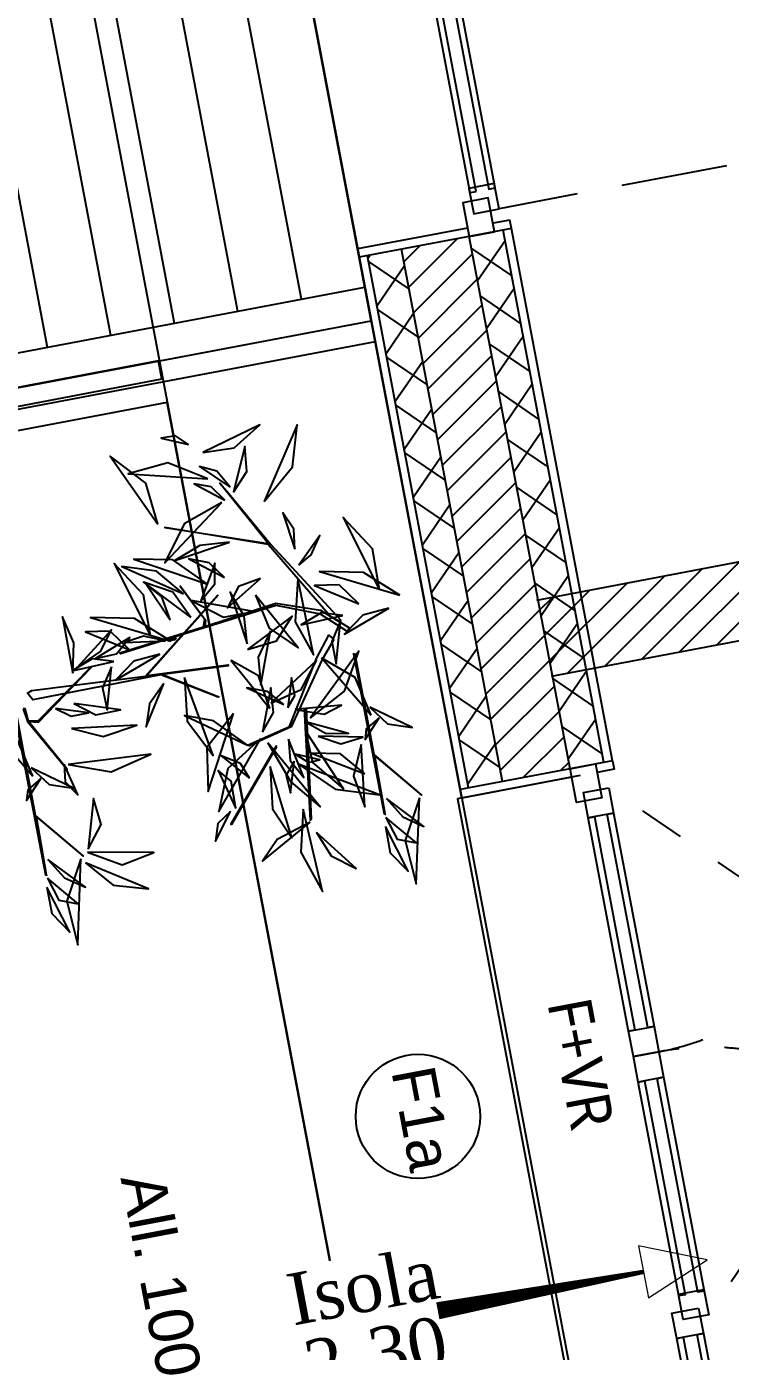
# Model space of a CAD drawing. Header units: centimetres. Extents: x 197412 to 267601, y -375791 to -305433.
# Drawn here: x 210920 to 212554, y -352221 to -349142 of the extents above; entities that cross this region are included whole.
import ezdxf

# ---------------------------------------------------------------- set-up
doc = ezdxf.new("R2010")
doc.units = ezdxf.units.CM
doc.linetypes.add('Style de ligne -1', pattern=[0.41664, 0.20828, -0.20836])
doc.linetypes.add('Style de ligne -2', pattern=[0.694425, 0.48607, -0.208355])
doc.layers.add('3-BAT C-Niveau 0', color=250, linetype='Continuous')
doc.layers.add('prlm-VMC', color=62, linetype='Continuous')
doc.styles.add('Helvetica', font='arial.ttf')
doc.styles.add('Lucida Grande', font='')
doc.styles.add('prlm-vmc', font='pala.ttf', dxfattribs={"height": 14})
doc.styles.get('Lucida Grande').set_extended_font_data('Lucida Grande')
pattern_1 = [(145.723595, (82441.66, 127994.64), (-45.054865, -66.106423), []), (235.723595, (82441.66, 127994.64), (-66.106423, 45.054865), [])]
pattern_2 = [(45, (82627.55, 127994.637), (-31.2347524, 39.0434405), [])]

# ---------------------------------------------------------------- blocks, each defined once
blk = doc.blocks.new('Groupe-233-1')
at = {"linetype": 'Continuous', "flags": 128}
for points in [[(12922.4, -47854.38), (12916.03, -47850.22), (12905.74, -47848.22), (12869.64, -47859.44), (12869.44, -47859.26), (12888.89, -47853.22), (12889.17, -47851.51), (12883.48, -47843.7), (12889.33, -47851.61), (12889.18, -47853.11), (12905.7, -47847.68), (12916.1, -47849.35), (12918.32, -47850.73), (12903.88, -47834.03), (12879.94, -47830.14), (12903.88, -47833.84), (12892.68, -47819.82), (12894.79, -47822.24), (12904.52, -47834.04), (12920.8, -47851.65), (12920.29, -47851.84), (12918.32, -47850.73), (12922.62, -47853.32)], [(12892.29, -47845.81), (12875.75, -47864.51), (12894.65, -47861.99), (12894.63, -47862.23), (12879.4, -47864.29), (12892.47, -47869.42), (12892.31, -47869.51), (12878.97, -47864.35), (12849.3, -47870.18), (12848.03, -47868.57), (12849.01, -47868.02), (12875.46, -47864.62), (12892.1, -47845.99)], [(12847.05, -47872.22), (12848.06, -47875.18), (12857.22, -47886.35), (12857.19, -47886.17), (12848.23, -47875.22), (12850.55, -47875.32), (12862.82, -47862.66), (12862.87, -47862.39), (12850.47, -47875.14), (12848.29, -47875.08), (12847.52, -47872.22)], [(12913.88, -47897.89), (12913.77, -47898.12), (12912.35, -47872.14), (12912.74, -47872.16)], [(12905.95, -47880.96), (12905.76, -47880.95), (12895.24, -47899.04), (12895.5, -47899.01)]]:
    blk.add_lwpolyline(points, close=True, dxfattribs=at)
for points in [[(12919.15, -47856.14), (12916.41, -47860.93), (12909.26, -47876.41), (12899.47, -47880.88), (12899.12, -47880.71), (12908.87, -47876.35), (12915.17, -47860.57), (12917.98, -47855.12), (12919.1, -47856.04)], [(12931.06, -47896.66), (12928.7, -47883.18), (12939.52, -47892.3), (12939.47, -47892.16), (12928.49, -47882.87), (12924.14, -47859.61), (12923.69, -47859.48), (12930.84, -47896.65), (12931.08, -47896.77), (12931.06, -47896.7)], [(12852.47, -47910.81), (12850.11, -47897.33), (12860.93, -47906.45), (12860.88, -47906.31), (12849.9, -47897.02), (12845.55, -47873.75), (12845.1, -47873.63), (12852.25, -47910.8), (12852.49, -47910.91), (12852.47, -47910.84)]]:
    blk.add_lwpolyline(points, dxfattribs=at)
at = {"linetype": 'Continuous'}
for points in [[(12888.77, -47812.68, -212.86), (12896.04, -47811.62, -209.91), (12902, -47806.21, -208.14), (12902, -47806.21, -208.14), (12888.77, -47812.68, -212.86)], [(12888.77, -47812.68, -212.86), (12896.04, -47811.62, -209.91), (12902, -47806.21, -208.14), (12902, -47806.21, -208.14), (12888.77, -47812.68, -212.86)], [(12903.02, -47824.04, -223.66), (12909.58, -47816.02, -222.36), (12910.65, -47806.27, -219.58), (12910.65, -47806.27, -219.58), (12903.02, -47824.04, -223.66)], [(12885.38, -47810.85, -211.21), (12882.42, -47808.79, -209.03), (12879.04, -47809.37, -206.71), (12879.04, -47809.37, -206.71), (12885.38, -47810.85, -211.21)], [(12885.38, -47810.85, -211.21), (12882.42, -47808.79, -209.03), (12879.04, -47809.37, -206.71), (12879.04, -47809.37, -206.71), (12885.38, -47810.85, -211.21)], [(12895.89, -47821.87, -232.48), (12898.95, -47817.07, -232.45), (12898.48, -47811.3, -231.83), (12898.48, -47811.3, -231.83), (12895.89, -47821.87, -232.48)], [(12878.26, -47829.3, -215.07), (12875.53, -47819.78, -213.8), (12867.26, -47813.54, -214.42), (12867.26, -47813.54, -214.42), (12878.26, -47829.3, -215.07)], [(12889.94, -47818.78, -228.35), (12880.64, -47815.11, -229.1), (12871.42, -47817.64, -232.12), (12871.42, -47817.64, -232.12), (12889.94, -47818.78, -228.35)], [(12895.07, -47820.77, -232.75), (12892.01, -47817.03, -233.5), (12887.96, -47815.93, -235.42), (12887.96, -47815.93, -235.42), (12895.07, -47820.77, -232.75)], [(12893.86, -47823.74, -229.3), (12890.67, -47820.65, -228.25), (12886.73, -47819.95, -226.49), (12886.73, -47819.95, -226.49), (12893.86, -47823.74, -229.3)], [(12893.14, -47824.28, -228.97), (12884.42, -47829.28, -227.8), (12879.9, -47838.29, -227.09), (12879.9, -47838.29, -227.09), (12893.14, -47824.28, -228.97)], [(12910.13, -47835.14, -172.05), (12909.91, -47830.5, -171.7), (12907.3, -47826.67, -172.02), (12907.3, -47826.67, -172.02), (12910.13, -47835.14, -172.05)], [(12910.13, -47835.14, -172.05), (12909.91, -47830.5, -171.7), (12907.3, -47826.67, -172.02), (12907.3, -47826.67, -172.02), (12910.13, -47835.14, -172.05)], [(12929.76, -47844.58, -194.97), (12928.14, -47835.08, -192.57), (12921.34, -47827.78, -191.31), (12921.34, -47827.78, -191.31), (12929.76, -47844.58, -194.97)], [(12894.93, -47833.55, -196.26), (12888.06, -47834.27, -195.05), (12882.21, -47837.75, -196.39), (12882.21, -47837.75, -196.39), (12894.93, -47833.55, -196.26)], [(12911.02, -47838.84, -171.59), (12913.92, -47836.45, -169.03), (12915.88, -47831.99, -167.96), (12915.88, -47831.99, -167.96), (12911.02, -47838.84, -171.59)], [(12876.58, -47855.29, -194.97), (12874.96, -47845.79, -192.57), (12868.16, -47838.49, -191.31), (12868.16, -47838.49, -191.31), (12876.58, -47855.29, -194.97)], [(12884.27, -47845.51, -201.48), (12878.01, -47840.22, -202.35), (12869.97, -47839.14, -201.76), (12869.97, -47839.14, -201.76), (12884.27, -47845.51, -201.48)], [(12889.84, -47843.25, -207.25), (12881.78, -47837.64, -205.29), (12872.71, -47837.47, -201.98), (12872.71, -47837.47, -201.98), (12889.84, -47843.25, -207.25)], [(12893.81, -47841.69, -195.33), (12890.2, -47838.3, -195.1), (12885.48, -47837.42, -194.26), (12885.48, -47837.42, -194.26), (12893.81, -47841.69, -195.33)], [(12888.25, -47847.11, -215.21), (12891.52, -47843.16, -213.09), (12891.52, -47838.43, -210.46), (12891.52, -47838.43, -210.46), (12888.25, -47847.11, -215.21)], [(12934.47, -47845.84, -206.43), (12926.07, -47840.56, -204.4), (12915.81, -47840.3, -204.36), (12915.81, -47840.3, -204.36), (12934.47, -47845.84, -206.43)], [(12934.47, -47845.84, -206.43), (12926.07, -47840.56, -204.4), (12915.81, -47840.3, -204.36), (12915.81, -47840.3, -204.36), (12934.47, -47845.84, -206.43)], [(12885.96, -47851.04, -207.16), (12881.78, -47845.11, -205.48), (12874.96, -47842.77, -203.83), (12874.96, -47842.77, -203.83), (12885.96, -47851.04, -207.16)], [(12885.96, -47851.04, -207.16), (12881.78, -47845.11, -205.48), (12874.96, -47842.77, -203.83), (12874.96, -47842.77, -203.83), (12885.96, -47851.04, -207.16)], [(12881.16, -47851.54, -210.84), (12879.21, -47846.2, -209.98), (12875.66, -47843.32, -207.2), (12875.66, -47843.32, -207.2), (12881.16, -47851.54, -210.84)], [(12902.1, -47841.93, -184.69), (12897.04, -47843.84, -183.17), (12894.48, -47848.76, -181.63), (12894.48, -47848.76, -181.63), (12902.1, -47841.93, -184.69)], [(12910.83, -47841.97, -176.08), (12910.16, -47852.05, -174.79), (12914.42, -47859.68, -170.69), (12914.42, -47859.68, -170.69), (12910.83, -47841.97, -176.08)], [(12924.93, -47847.83, -194.21), (12920.4, -47843.46, -192.81), (12914.64, -47843.61, -190.06), (12914.64, -47843.61, -190.06), (12924.93, -47847.83, -194.21)], [(12924.93, -47847.83, -194.21), (12920.4, -47843.46, -192.81), (12914.64, -47843.61, -190.06), (12914.64, -47843.61, -190.06), (12924.93, -47847.83, -194.21)], [(12899.05, -47857.13, -200.44), (12898.34, -47850.71, -199.26), (12895.1, -47845.1, -200.49), (12895.1, -47845.1, -200.49), (12899.05, -47857.13, -200.44)], [(12901, -47845.83, -205.3), (12904.15, -47853.47, -204.92), (12910.86, -47858.06, -203.9), (12910.86, -47858.06, -203.9), (12901, -47845.83, -205.3)], [(12886.02, -47847.08, -188.89), (12893.52, -47850.95, -185.79), (12900.48, -47849.64, -181.22), (12900.48, -47849.64, -181.22), (12886.02, -47847.08, -188.89)], [(12931.96, -47848.82, -199.98), (12925.93, -47850.49, -200.36), (12921.62, -47854.87, -199.46), (12921.62, -47854.87, -199.46), (12931.96, -47848.82, -199.98)], [(12858.53, -47863.93, -183.78), (12858.81, -47856.89, -183.14), (12856.16, -47850.84, -184.94), (12856.16, -47850.84, -184.94), (12858.53, -47863.93, -183.78)], [(12881.3, -47856.55, -206.43), (12872.89, -47851.27, -204.4), (12862.64, -47851.01, -204.36), (12862.64, -47851.01, -204.36), (12881.3, -47856.55, -206.43)], [(12881.3, -47856.55, -206.43), (12872.89, -47851.27, -204.4), (12862.64, -47851.01, -204.36), (12862.64, -47851.01, -204.36), (12881.3, -47856.55, -206.43)], [(12899.12, -47858.48, -200.73), (12905.82, -47856.46, -197.34), (12909.52, -47850.68, -193.77), (12909.52, -47850.68, -193.77), (12899.12, -47858.48, -200.73)], [(12899.12, -47858.48, -200.73), (12905.82, -47856.46, -197.34), (12909.52, -47850.68, -193.77), (12909.52, -47850.68, -193.77), (12899.12, -47858.48, -200.73)], [(12921.23, -47850.54, -183.73), (12916.23, -47849.9, -181.29), (12911.55, -47852.72, -179.52), (12911.55, -47852.72, -179.52), (12921.23, -47850.54, -183.73)], [(12920.74, -47851.79, -183.47), (12918.66, -47856.63, -183.7), (12919.67, -47861.75, -184.07), (12919.67, -47861.75, -184.07), (12920.74, -47851.79, -183.47)], [(12920.74, -47851.79, -183.47), (12918.66, -47856.63, -183.7), (12919.67, -47861.75, -184.07), (12919.67, -47861.75, -184.07), (12920.74, -47851.79, -183.47)], [(12859.54, -47862.66, -176.88), (12864.95, -47858.93, -176.9), (12867.51, -47853.88, -174.04), (12867.51, -47853.88, -174.04), (12859.54, -47862.66, -176.88)], [(12871.75, -47858.55, -194.21), (12867.22, -47854.17, -192.81), (12861.47, -47854.32, -190.06), (12861.47, -47854.32, -190.06), (12871.75, -47858.55, -194.21)], [(12871.75, -47858.55, -194.21), (12867.22, -47854.17, -192.81), (12861.47, -47854.32, -190.06), (12861.47, -47854.32, -190.06), (12871.75, -47858.55, -194.21)], [(12863.84, -47860.58, -161.32), (12868.66, -47859.49, -161.24), (12871.78, -47855.68, -160.95), (12871.78, -47855.68, -160.95), (12863.84, -47860.58, -161.32)], [(12880.09, -47856.43, -223.21), (12874.99, -47855.33, -222.61), (12870.56, -47856.86, -220.88), (12870.56, -47856.86, -220.88), (12880.09, -47856.43, -223.21)], [(12880.09, -47856.43, -223.21), (12874.99, -47855.33, -222.61), (12870.56, -47856.86, -220.88), (12870.56, -47856.86, -220.88), (12880.09, -47856.43, -223.21)], [(12882.54, -47856.04, -203.84), (12882.44, -47855.81, -203.87), (12880.76, -47856.26, -202.04), (12880.86, -47856.47, -202.02), (12882.54, -47856.04, -203.84)], [(12904.44, -47854.11, -185.42), (12901.58, -47860.21, -185.31), (12902.22, -47866.68, -184.01), (12902.22, -47866.68, -184.01), (12904.44, -47854.11, -185.42)], [(12913.66, -47874.45, -204.31), (12921.65, -47868.15, -204.16), (12925, -47858.82, -202.67), (12925, -47858.82, -202.67), (12913.66, -47874.45, -204.31)], [(12868.05, -47861.25, -183.73), (12863.05, -47860.61, -181.29), (12858.37, -47863.44, -179.52), (12858.37, -47863.44, -179.52), (12868.05, -47861.25, -183.73)], [(12878.79, -47859.53, -199.98), (12872.75, -47861.2, -200.36), (12868.44, -47865.58, -199.46), (12868.44, -47865.58, -199.46), (12878.79, -47859.53, -199.98)], [(12904.28, -47872.17, -210.57), (12901.7, -47864.6, -206.9), (12895.32, -47861, -202.54), (12895.32, -47861, -202.54), (12904.28, -47872.17, -210.57)], [(12904.53, -47870.94, -217.22), (12911.61, -47867.75, -219.34), (12915.14, -47861.04, -221.55), (12915.14, -47861.04, -221.55), (12904.53, -47870.94, -217.22)], [(12927.83, -47873.73, -178.9), (12924.12, -47864.96, -176.01), (12916.4, -47860.48, -172.29), (12916.4, -47860.48, -172.29), (12927.83, -47873.73, -178.9)], [(12927.83, -47873.73, -178.9), (12924.12, -47864.96, -176.01), (12916.4, -47860.48, -172.29), (12916.4, -47860.48, -172.29), (12927.83, -47873.73, -178.9)], [(12867.56, -47862.5, -183.47), (12865.48, -47867.34, -183.7), (12866.5, -47872.46, -184.07), (12866.5, -47872.46, -184.07), (12867.56, -47862.5, -183.47)], [(12867.56, -47862.5, -183.47), (12865.48, -47867.34, -183.7), (12866.5, -47872.46, -184.07), (12866.5, -47872.46, -184.07), (12867.56, -47862.5, -183.47)], [(12884.45, -47864.97, -225.36), (12885.09, -47875.09, -224.7), (12891.17, -47883.12, -224), (12891.17, -47883.12, -224), (12884.45, -47864.97, -225.36)], [(12908.49, -47871.93, -202.35), (12910.07, -47869.11, -200.21), (12909.36, -47865.07, -199.09), (12909.36, -47865.07, -199.09), (12908.49, -47871.93, -202.35)], [(12879.68, -47866.38, -228.81), (12876.36, -47871.11, -229.15), (12875.55, -47876.43, -227.32), (12875.55, -47876.43, -227.32), (12879.68, -47866.38, -228.81)], [(12907.58, -47871.23, -202.12), (12903.75, -47868.19, -201.54), (12898.96, -47867.33, -202.14), (12898.96, -47867.33, -202.14), (12907.58, -47871.23, -202.12)], [(12902.57, -47877.63, -199.77), (12905.13, -47873.07, -197.57), (12904.55, -47867.35, -196.35), (12904.55, -47867.35, -196.35), (12902.57, -47877.63, -199.77)], [(12858.77, -47871.01, -186.16), (12863.91, -47873.65, -185.75), (12869.64, -47872.44, -185.13), (12869.64, -47872.44, -185.13), (12858.77, -47871.01, -186.16)], [(12854.56, -47872.14, -197.01), (12858.15, -47873.91, -196.39), (12862.22, -47873.21, -196.61), (12862.22, -47873.21, -196.61), (12854.56, -47872.14, -197.01)], [(12899.12, -47880.71, -197.23), (12891.25, -47875.04, -194.28), (12884.51, -47873.77, -188.42), (12884.51, -47873.77, -188.42), (12899.12, -47880.71, -197.23)], [(12895.83, -47873.32, -220.85), (12889.68, -47881.24, -221.31), (12889.96, -47891.49, -222.56), (12889.96, -47891.49, -222.56), (12895.83, -47873.32, -220.85)], [(12910.2, -47872.39, -198.87), (12916.93, -47873.5, -195.41), (12920.94, -47871.36, -190.33), (12920.94, -47871.36, -190.33), (12910.2, -47872.39, -198.87)], [(12929.7, -47874.31, -177.75), (12926.67, -47876.9, -175.38), (12926.41, -47879.38, -172.12), (12926.41, -47879.38, -172.12), (12929.7, -47874.31, -177.75)], [(12927.5, -47871.82, -207.06), (12931.62, -47875.7, -208.24), (12937.32, -47876.56, -209.24), (12937.32, -47876.56, -209.24), (12927.5, -47871.82, -207.06)], [(12849.24, -47887.87, -178.9), (12845.53, -47879.1, -176.01), (12837.81, -47874.63, -172.29), (12837.81, -47874.63, -172.29), (12849.24, -47887.87, -178.9)], [(12849.24, -47887.87, -178.9), (12845.53, -47879.1, -176.01), (12837.81, -47874.63, -172.29), (12837.81, -47874.63, -172.29), (12849.24, -47887.87, -178.9)], [(12858.28, -47876.83, -247.3), (12865.64, -47878.66, -244.69), (12873.4, -47876.01, -243.35), (12873.4, -47876.01, -243.35), (12858.28, -47876.83, -247.3)], [(12858.28, -47876.83, -247.3), (12865.64, -47878.66, -244.69), (12873.4, -47876.01, -243.35), (12873.4, -47876.01, -243.35), (12858.28, -47876.83, -247.3)], [(12912.55, -47877.36, -233.25), (12914.22, -47884.73, -238.65), (12921.44, -47890.85, -241.93), (12921.44, -47890.85, -241.93), (12912.55, -47877.36, -233.25)], [(12912.56, -47875.26, -204.62), (12917.25, -47877.88, -205.07), (12922.56, -47877.95, -204.23), (12922.56, -47877.95, -204.23), (12912.56, -47875.26, -204.62)], [(12902.13, -47879.25, -220.09), (12894.54, -47886.12, -220.53), (12892.43, -47896.14, -219.34), (12892.43, -47896.14, -219.34), (12902.13, -47879.25, -220.09)], [(12903.82, -47880.15, -210.1), (12909.15, -47889.24, -209.96), (12915.95, -47895.02, -205.95), (12915.95, -47895.02, -205.95), (12903.82, -47880.15, -210.1)], [(12908.62, -47879.32, -207.72), (12909, -47884.28, -206.62), (12912.2, -47888.18, -205.86), (12912.2, -47888.18, -205.86), (12908.62, -47879.32, -207.72)], [(12915.55, -47878.62, -229.03), (12920.75, -47880.41, -227.48), (12925.89, -47878.79, -225.66), (12925.89, -47878.79, -225.66), (12915.55, -47878.62, -229.03)], [(12857.5, -47885.21, -179.52), (12867.48, -47886.87, -178.73), (12876.66, -47882.76, -177.91), (12876.66, -47882.76, -177.91), (12857.5, -47885.21, -179.52)], [(12899.61, -47888.38, -218.46), (12897.46, -47884.93, -216.39), (12893.02, -47883.2, -215.43), (12893.02, -47883.2, -215.43), (12899.61, -47888.38, -218.46)], [(12910.26, -47882.79, -212.09), (12913.26, -47884.71, -209.87), (12915.94, -47884.08, -207.1), (12915.94, -47884.08, -207.1), (12910.26, -47882.79, -212.09)], [(12910.26, -47882.79, -212.09), (12913.26, -47884.71, -209.87), (12915.94, -47884.08, -207.1), (12915.94, -47884.08, -207.1), (12910.26, -47882.79, -212.09)], [(12926.38, -47887.36, -189.87), (12920.72, -47882.67, -186.93), (12913.95, -47882.55, -183.27), (12913.95, -47882.55, -183.27), (12926.38, -47887.36, -189.87)], [(12925.54, -47880.54, -200.41), (12923.76, -47887.93, -200.32), (12926.39, -47895, -200.54), (12926.39, -47895, -200.54), (12925.54, -47880.54, -200.41)], [(12848.91, -47885.96, -207.06), (12853.03, -47889.85, -208.24), (12858.73, -47890.71, -209.24), (12858.73, -47890.71, -209.24), (12848.91, -47885.96, -207.06)], [(12856.51, -47885.12, -179.83), (12856.75, -47889.17, -178.67), (12859.72, -47892.26, -177.99), (12859.72, -47892.26, -177.99), (12856.51, -47885.12, -179.83)], [(12896.38, -47895.43, -202.5), (12895.35, -47889.03, -200.11), (12892.3, -47886.61, -195.35), (12892.3, -47886.61, -195.35), (12896.38, -47895.43, -202.5)], [(12904.41, -47885.67, -221.24), (12904.91, -47895.48, -218.96), (12909.42, -47902.2, -214.31), (12909.42, -47902.2, -214.31), (12904.41, -47885.67, -221.24)], [(12909.92, -47884.44, -213.12), (12908.08, -47887.68, -210.71), (12909.12, -47891.74, -208.62), (12909.12, -47891.74, -208.62), (12909.92, -47884.44, -213.12)], [(12909.92, -47884.44, -213.12), (12908.08, -47887.68, -210.71), (12909.12, -47891.74, -208.62), (12909.12, -47891.74, -208.62), (12909.92, -47884.44, -213.12)], [(12910.98, -47885.09, -212.64), (12919.43, -47890.94, -211.07), (12929.77, -47892.25, -212.06), (12929.77, -47892.25, -212.06), (12910.98, -47885.09, -212.64)], [(12910.98, -47885.09, -212.64), (12919.43, -47890.94, -211.07), (12929.77, -47892.25, -212.06), (12929.77, -47892.25, -212.06), (12910.98, -47885.09, -212.64)], [(12851.11, -47888.46, -177.75), (12848.08, -47891.04, -175.38), (12847.82, -47893.52, -172.12), (12847.82, -47893.52, -172.12), (12851.11, -47888.46, -177.75)], [(12862.1, -47904.85, -181.99), (12865.1, -47899.11, -181.12), (12863.37, -47893.11, -179.03), (12863.37, -47893.11, -179.03), (12862.1, -47904.85, -181.99)], [(12912.05, -47895.53, -223.19), (12911.49, -47905.53, -225.59), (12916.51, -47914.7, -225.79), (12916.51, -47914.7, -225.79), (12912.05, -47895.53, -223.19)], [(12912.05, -47895.53, -223.19), (12911.49, -47905.53, -225.59), (12916.51, -47914.7, -225.79), (12916.51, -47914.7, -225.79), (12912.05, -47895.53, -223.19)], [(12931.36, -47893.08, -186.97), (12935.21, -47897.38, -187.38), (12940.09, -47899.55, -185.5), (12940.09, -47899.55, -185.5), (12931.36, -47893.08, -186.97)], [(12939.03, -47892.95, -186.41), (12935.72, -47902.82, -187.61), (12938.29, -47912.92, -186.97), (12938.29, -47912.92, -186.97), (12939.03, -47892.95, -186.41)], [(12895.14, -47896.07, -211.6), (12892.25, -47898.88, -211.07), (12891.66, -47902.98, -211.1), (12891.66, -47902.98, -211.1), (12895.14, -47896.07, -211.6)], [(12913.68, -47898.61, -214.21), (12906.01, -47902.58, -211.43), (12902.62, -47907.66, -206.15), (12902.62, -47907.66, -206.15), (12913.68, -47898.61, -214.21)], [(12931.24, -47897.49, -174.58), (12933.89, -47902.57, -172.2), (12938.39, -47903.39, -168.43), (12938.39, -47903.39, -168.43), (12931.24, -47897.49, -174.58)], [(12915.16, -47900.96, -215.73), (12918.51, -47906.44, -216.78), (12924.34, -47909.37, -215.22), (12924.34, -47909.37, -215.22), (12915.16, -47900.96, -215.73)], [(12915.16, -47900.96, -215.73), (12918.51, -47906.44, -216.78), (12924.34, -47909.37, -215.22), (12924.34, -47909.37, -215.22), (12915.16, -47900.96, -215.73)], [(12931.12, -47899.56, -174.84), (12932.26, -47905.68, -175.45), (12936.43, -47910, -176.76), (12936.43, -47910, -176.76), (12931.12, -47899.56, -174.84)], [(12852.77, -47907.22, -186.97), (12856.62, -47911.53, -187.38), (12861.5, -47913.7, -185.5), (12861.5, -47913.7, -185.5), (12852.77, -47907.22, -186.97)], [(12860.44, -47907.09, -186.41), (12857.13, -47916.96, -187.61), (12859.7, -47927.06, -186.97), (12859.7, -47927.06, -186.97), (12860.44, -47907.09, -186.41)], [(12861.53, -47908, -186.4), (12867.91, -47913.24, -186.75), (12876.12, -47914.08, -187), (12876.12, -47914.08, -187), (12861.53, -47908, -186.4)], [(12861.93, -47905.54, -182.25), (12870.01, -47908.52, -178.08), (12877.39, -47905.61, -173.29), (12877.39, -47905.61, -173.29), (12861.93, -47905.54, -182.25)], [(12852.53, -47913.7, -174.84), (12853.67, -47919.83, -175.45), (12857.84, -47924.14, -176.76), (12857.84, -47924.14, -176.76), (12852.53, -47913.7, -174.84)], [(12852.65, -47911.63, -174.58), (12855.3, -47916.72, -172.2), (12859.8, -47917.54, -168.43), (12859.8, -47917.54, -168.43), (12852.65, -47911.63, -174.58)]]:
    blk.add_polyline3d(points, dxfattribs=at)
blk = doc.blocks.new('Groupe-242-1')
blk.add_blockref('Groupe-233-1', (0, 0))
blk = doc.blocks.new('Groupe-277-1')
at = {"linetype": 'Continuous'}
blk.add_circle((12938.69, -47966.96), 14.45, dxfattribs=at)
at = {"insert": (12942.39, -47954.55), "char_height": 10.087, "attachment_point": 1, "rotation": 280.7236, "line_spacing_factor": 0.834288, "style": 'Helvetica'}
blk.add_mtext('F1a', dxfattribs=at)
blk = doc.blocks.new('FENETRE TYPE 1')
at = {"linetype": 'Style de ligne -1', "ltscale": 50.8}
for p, q in [((48.17, 60.17), (4, 16)), ((84.68, 59.99), (128.67, 16))]:
    blk.add_line(p, q, dxfattribs=at)
at = {"linetype": 'Continuous'}
blk.add_line((0, 16), (0, 14), dxfattribs=at)
at = {"linetype": 'Continuous', "lineweight": 25, "flags": 128}
for points in [[(-2, 18), (0, 18), (0, 14)], [(192, 18), (190, 18), (190, 14)], [(0, 8), (0, -18), (-2, -18)], [(190, 7.7), (190, -18), (192, -18)]]:
    blk.add_lwpolyline(points, dxfattribs=at)
at = {"linetype": 'Continuous', "flags": 128}
for points in [[(4, 16), (10, 16), (10, 10), (4, 10)], [(10, 16), (60.46, 16), (60.46, 14.5), (10, 14.5)], [(60.46, 16), (66.46, 16), (66.46, 10), (60.46, 10)], [(66.46, 16), (72.46, 16), (72.46, 10), (66.46, 10)], [(72.46, 16), (123.05, 16), (123.05, 14.5), (72.46, 14.5)], [(122.67, 16), (128.67, 16), (128.67, 10), (122.67, 10)], [(-2, 14), (6, 14), (6, 8), (-2, 8)], [(126.67, 14), (132.67, 14), (132.67, 7.7), (126.67, 7.7)], [(132.67, 14), (184, 14), (184, 12.5), (132.67, 12.5)], [(184, 14), (192.25, 14), (192.25, 7.7), (184, 7.7)], [(184, 13.7), (190, 13.7), (190, 7.7), (184, 7.7)], [(10, 11.5), (60.46, 11.5), (60.46, 10), (10, 10)], [(72.46, 11.5), (123.05, 11.5), (123.05, 10), (72.46, 10)], [(132.67, 9.2), (184, 9.2), (184, 7.7), (132.67, 7.7)]]:
    blk.add_lwpolyline(points, close=True, dxfattribs=at)
blk.add_lwpolyline([(0, 10), (0, -19), (190, -19), (190, 10)], dxfattribs=at)
at = {"linetype": 'Style de ligne -1', "ltscale": 50.8}
for centre, radius, start, end in [((4, 16), 62.46, 360, 45), ((128.67, 16), 62.21, 136.6392, 180)]:
    blk.add_arc(centre, radius, start, end, dxfattribs=at)
at = {"insert": (50.38, 2.81), "char_height": 10.161, "attachment_point": 1, "line_spacing_factor": 0.978845, "style": 'Lucida Grande'}
blk.add_mtext('F+VR ', dxfattribs=at)
blk = doc.blocks.new('PORTE FENETRE TYPE 2')
at = {"linetype": 'Style de ligne -2', "ltscale": 50.8}
for p, q in [((6.05, 105), (6.05, 16)), ((180, 16), (180, 105))]:
    blk.add_line(p, q, dxfattribs=at)
at = {"linetype": 'Continuous', "lineweight": 25, "flags": 128}
for points in [[(1, 18), (3, 18), (3, 14)], [(184.71, 18), (183, 18), (183, 14)], [(3, 8), (3, -18), (1, -18)], [(183, 8), (183, -18), (184.71, -18)]]:
    blk.add_lwpolyline(points, dxfattribs=at)
at = {"linetype": 'Continuous', "flags": 128}
for points in [[(6, 16), (12, 16), (12, 10), (6, 10)], [(11, 16), (87, 16), (87, 14.5), (11, 14.5)], [(87, 16), (93, 16), (93, 10), (87, 10)], [(93, 16), (99, 16), (99, 10), (93, 10)], [(99, 16), (176, 16), (176, 14.5), (99, 14.5)], [(174, 16), (180, 16), (180, 10), (174, 10)], [(1, 14), (9, 14), (9, 8), (1, 8)], [(177, 14), (184.71, 14), (184.71, 8), (177, 8)], [(11, 11.5), (87, 11.5), (87, 10), (11, 10)], [(99, 11.5), (176, 11.5), (176, 10), (99, 10)]]:
    blk.add_lwpolyline(points, close=True, dxfattribs=at)
at = {"linetype": 'Style de ligne -2', "ltscale": 50.8}
for centre, start, end in [((4, 16), 0, 88.4219), ((182, 16), 91.2873, 180)]:
    blk.add_arc(centre, 89, start, end, dxfattribs=at)
at = {"insert": (70.68, 0.04), "char_height": 10.161, "attachment_point": 1, "line_spacing_factor": 0.978845, "style": 'Lucida Grande'}
blk.add_mtext('PF+VR ', dxfattribs=at)
blk = doc.blocks.new('xi.EA')
at = {"layer": 'prlm-VMC', "color": 0, "linetype": 'ByBlock', "lineweight": 5, "flags": 128}
blk.add_lwpolyline([(-6.17, -15), (6.17, -15), (0, 0)], close=True, dxfattribs=at)
at = {"layer": 'prlm-VMC', "color": 0, "linetype": 'ByBlock', "lineweight": -2, "flags": 128}
blk.add_lwpolyline([(0, -15, 1, 4, 0), (0, -63.63, 1, 1, 0)], format="xyseb", dxfattribs=at)
at = {"layer": 'prlm-VMC', "color": 0, "linetype": 'ByBlock', "lineweight": 5}
blk.add_solid([(0, 0), (6.17, -15), (-6.17, -15), (0, 0)], dxfattribs=at)

msp = doc.modelspace()

# ---------------------------------------------------------------- hatches: boundary and pattern name
at = {"layer": '3-BAT C-Niveau 0'}
h = msp.add_hatch(dxfattribs=at)
h.set_pattern_fill('MURS MACONNERIE-2', color=256, scale=10, style=0, pattern_type=2)
h.set_pattern_definition(pattern_2)
h.paths.add_polyline_path([(212104.9, -350475), (212138.4, -350651.9), (218967.4, -349358.6), (218933.9, -349181.8)])
h = msp.add_hatch(dxfattribs=at)
h.set_pattern_fill('MURS MACONNERIE-2', color=256, scale=10, style=0, pattern_type=2)
h.set_pattern_definition(pattern_2)
h.paths.add_polyline_path([(212024.7, -350896.9), (212181.9, -350867.2), (211947.6, -349630.2), (211790.4, -349660)])
h = msp.add_hatch(dxfattribs=at)
h.set_pattern_fill('02_ISOLANT', color=256, scale=10, angle=100.7236, style=0, pattern_type=2)
h.set_pattern_definition(pattern_1)
h.paths.add_polyline_path([(212181.9, -350867.2), (212260.5, -350852.3), (212026.2, -349615.4), (211947.6, -349630.2)])
h = msp.add_hatch(dxfattribs=at)
h.set_pattern_fill('02_ISOLANT', color=256, scale=10, angle=100.7236, style=0, pattern_type=2)
h.set_pattern_definition(pattern_1)
h.paths.add_polyline_path([(211946.1, -350911.8), (212024.7, -350896.9), (211790.4, -349660), (211711.8, -349674.9)])

# ---------------------------------------------------------------- linework, layer by layer
for p, q in [((211410.6, -349804.1), (210695.9, -346030.2)), ((211558, -349776.2), (210843.3, -346002.2)), ((211263.2, -349832), (210548.5, -346058.1)), ((211115.8, -349859.9), (210401.1, -346086)), ((210968.5, -349887.8), (210253.7, -346113.9)), ((212104.9, -350475), (218933.9, -349181.8)), ((212104.9, -350475), (218933.9, -349181.8)), ((212138.4, -350651.9), (218967.4, -349358.6)), ((212138.4, -350651.9), (218967.4, -349358.6)), ((212045.9, -349611.6), (211692.2, -349678.6)), ((212181.9, -350867.2), (211947.6, -349630.2)), ((212260.5, -350852.3), (212026.2, -349615.4)), ((212280.1, -350848.6), (212045.9, -349611.6)), ((212280.1, -350848.6), (212045.9, -349611.6)), ((212024.7, -350896.9), (211790.4, -349660)), ((212024.7, -350896.9), (211790.4, -349660)), ((211926.4, -350915.5), (211692.2, -349678.6)), ((211926.4, -350915.5), (211692.2, -349678.6)), ((211946.1, -350911.8), (211711.8, -349674.9)), ((212280.1, -350848.6), (211926.4, -350915.5))]:
    msp.add_line(p, q, dxfattribs=at)
at = {"layer": '3-BAT C-Niveau 0', "flags": 128}
for points in [[(222362.8, -365997), (214553.7, -367475.9), (209911.6, -342963.8), (210402.9, -342870.8), (214951.9, -366891.6), (222269.8, -365505.7)], [(210118.1, -344054.1), (206195.8, -344796.9), (207315.7, -350710.5), (211233.9, -349961), (211225.9, -349919.4), (208772.4, -350384.1), (208028.2, -346453.9), (210484.5, -345988.8)], [(210975.8, -345895.7), (208028.2, -346453.9), (208772.4, -350384.1), (211720, -349825.9)], [(208783.6, -350382), (211720, -349825.9), (211729.3, -349875), (208792.9, -350431.1)], [(209408.6, -361815.5), (213340, -361071), (213157.5, -360106.9), (213156.8, -360107.1), (213131.7, -359974.5), (210676.7, -360439.4), (209932.4, -356509.2), (212388.1, -356044.2), (211246.4, -350015.8), (207316.4, -350760)]]:
    msp.add_lwpolyline(points, close=True, dxfattribs=at)
msp.add_lwpolyline([(210990.6, -345974.3), (208121.6, -346517.7), (208835.3, -350291.8), (211705.4, -349748.3)], dxfattribs=at)

# ---------------------------------------------------------------- block references
at = {"layer": '3-BAT C-Niveau 0', "xscale": 10, "yscale": 10, "zscale": 10}
for name in ['Groupe-242-1', 'Groupe-277-1']:
    msp.add_blockref(name, (82441.7, 127994.6), dxfattribs=at)
at = {"layer": '3-BAT C-Niveau 0', "rotation": 280.7235947438778}
for name, p, xscale, yscale, zscale in [('PORTE FENETRE TYPE 2', (211870.9, -349654.9), -9.999999999999998, 10, 10), ('FENETRE TYPE 1', (212107, -350901.7), 9.999999999999998, 9.999999999999998, 9.999999999999998)]:
    msp.add_blockref(name, p, dxfattribs=dict(at, xscale=xscale, yscale=yscale, zscale=zscale))

# ---------------------------------------------------------------- texts
at = {"layer": '3-BAT C-Niveau 0', "insert": (211238.7, -351798.9), "char_height": 102.66, "attachment_point": 1, "rotation": 280.7236, "line_spacing_factor": 0.834288, "style": 'Helvetica'}
msp.add_mtext('All. 100', dxfattribs=at)

# ---------------------------------------------------------------- next in the draw order: texts
at = {"layer": 'prlm-VMC', "insert": (211715.9, -352149.1), "char_height": 120, "width": 173.979, "attachment_point": 5, "rotation": 10.7236, "line_spacing_factor": 0.8, "style": 'prlm-vmc', "bg_fill": 3, "box_fill_scale": 1.1, "bg_fill_color": 256, "bg_fill_transparency": 0}
msp.add_mtext('Isola\\P2-30', dxfattribs=at)

# ---------------------------------------------------------------- next in the draw order: block references
at = {"layer": 'prlm-VMC', "xscale": 10, "yscale": 10, "zscale": 10, "rotation": 280.7236014114442}
msp.add_blockref('xi.EA', (212499.9, -352008.3), dxfattribs=at)

doc.saveas('drawing.dxf')
